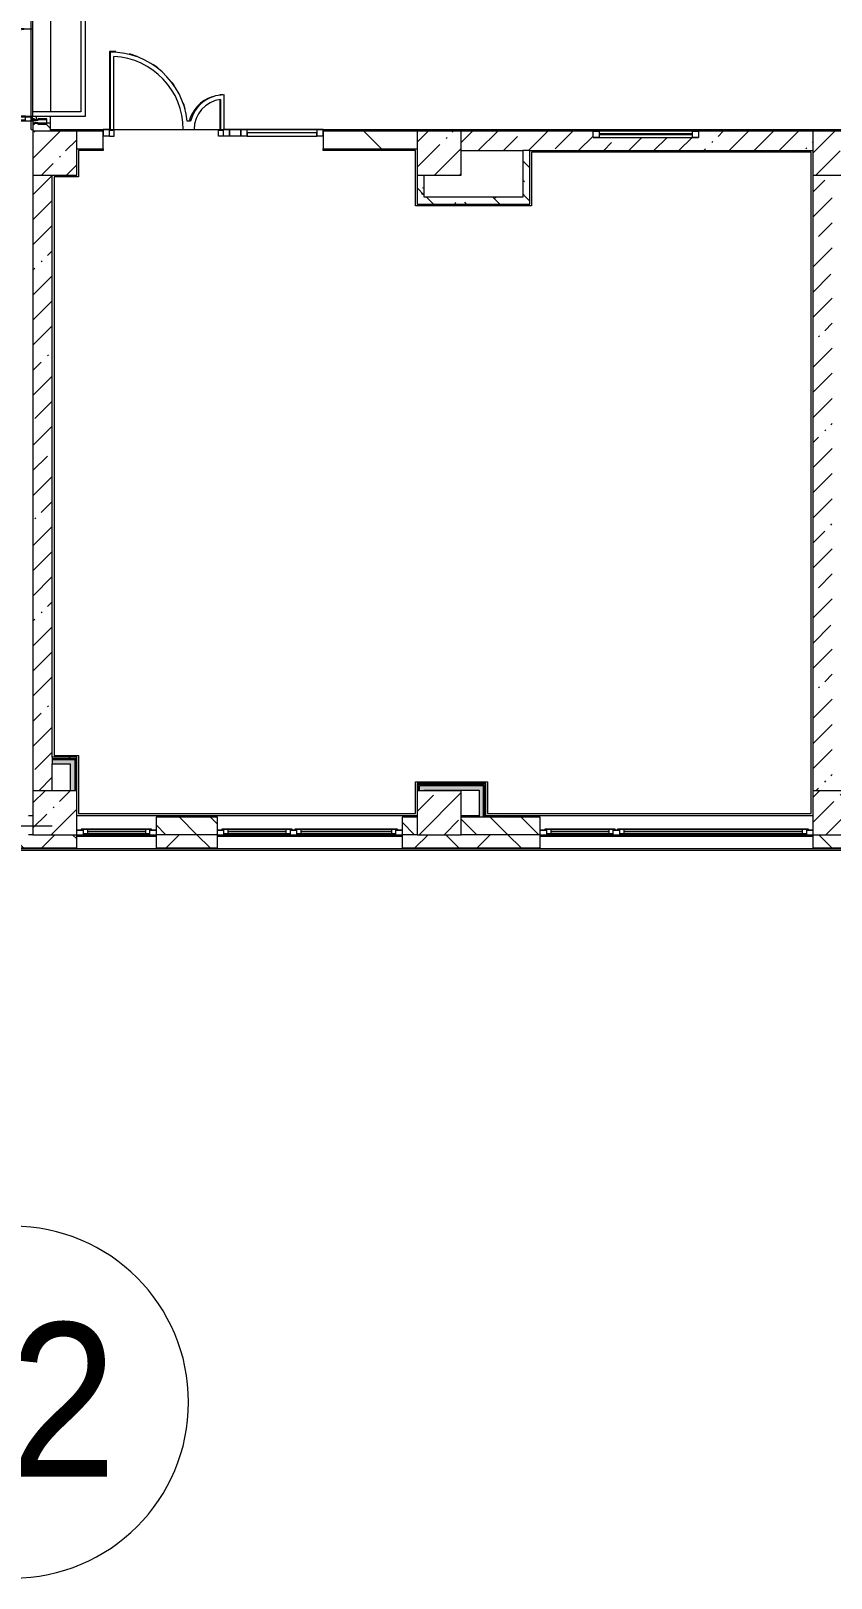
# Model space of a CAD drawing. Header units: millimetres. Extents: x 81671 to 282875, y -8553 to 29000.
# Drawn here: x 186277 to 195376, y -8553 to 9040 of the extents above; entities that cross this region are included whole.
import ezdxf

# ---------------------------------------------------------------- set-up
doc = ezdxf.new("R2010")
doc.units = ezdxf.units.MM
for name, color, linetype, lineweight, true_color in [('A-DETL-GENF-4', 7, 'Continuous', 5, 0xaaaaaa), ('A-DOOR-6', 7, 'Continuous', 5, 0xaaaaaa), ('A-FLOR-3', 7, 'Continuous', 5, 0xaaaaaa), ('I-WALL-3', 7, 'Continuous', 5, 0xe7e7e7), ('I-WALL-4', 7, 'Continuous', 9, 0xe7e7e7), ('I-WALL-7', 7, 'Continuous', 5, 0x787878)]:
    doc.layers.add(name, color=color, linetype=linetype, lineweight=lineweight, true_color=true_color)
for name, color, linetype, lineweight in [('A-GLAZ-3', 7, 'Continuous', 5), ('A-GLAZ-CURT-2', 7, 'Continuous', 5), ('A-GLAZ-CWMG-2', 7, 'Continuous', 5), ('A-WALL', 7, 'Continuous', 9), ('A-WALL-4', 7, 'Continuous', 5), ('I-WALL-5', 7, 'Continuous', 5), ('S-COLS-2', 7, 'Continuous', 5), ('Оси', 7, 'Continuous', 9), ('Оси-1', 7, 'Continuous', 20)]:
    doc.layers.add(name, color=color, linetype=linetype, lineweight=lineweight)
doc.styles.add('Arial_1', font='arial.ttf', dxfattribs={"width": 0.9, "height": 1750})
pattern_1 = [(45, (147759.1, 0), (-285.123, 285.123), []), (45, (148044.2, 0), (-285.123, 285.123), [504.031, -100.806, 16.764, -84.042])]
pattern_2 = [(135, (147759.1, 0), (-377.171, -377.171), [533.4, -88.9, 17.78, -88.9]), (135, (147759.1, 376.94), (-377.171, -377.171), []), (50, (147759.1, 0), (637.6445, -55.7866), [66.675, -733.425]), (355, (147759.1, 0), (-123.349, 668.699), [53.34, -586.74]), (100.451, (147812.23, -4.65), (514.299, 612.908), [56.665, -623.315]), (46.184, (147759.1, 177.8), (948.776, -147.15), [100.012, -1100.137]), (96.636, (147838.2, 165.5), (830.91, 865.997), [84.998, -934.973]), (351.184, (147759.1, 177.8), (830.918, 865.988), [80.01, -880.11]), (21, (147848, 133.35), (530.6506, -357.928), [66.675, -733.425]), (326, (147848, 133.35), (216.308, 644.6585), [53.34, -586.74]), (71.451, (147892.2, 103.5), (746.9596, 286.724), [56.665, -623.315]), (37.5, (147759.1, 0), (10.8105, 295.9426), [16.764, -562.864, 16.764, -578.866, -588.962]), (37.5, (147759.1, 0), (10.8105, 295.9426), [-1175.258, 16.764, -572.198]), (7.5, (147759.1, 0), (233.8692, 350.6318), [16.764, -322.834, 16.764, -549.529, -224.472]), (7.5, (147759.1, 0), (233.8692, 350.6318), [-905.891, 16.764, -207.708]), (327.5, (147560.85, 0), (474.5678, -20.0513), [16.764, -205.486, 16.764, -676.656, -920.115]), (327.5, (147560.85, 0), (474.5678, -20.0513), [-915.67, 16.764, -903.351]), (317.5, (147471.95, 0), (518.452, 88.9934), [16.764, -272.161, 16.764, -443.738, -653.415]), (317.5, (147471.95, 0), (518.452, 88.9934), [-749.427, 16.764, -636.651])]
pattern_3 = [(135, (147759.1, 0), (-353.5534, -353.5534), [])]
pattern_4 = [(45, (147759.1, 0), (-530.33, 530.33), []), (135, (147759.1, 0), (-530.33, -530.33), [])]

# ---------------------------------------------------------------- blocks, each defined once
blk = doc.blocks.new('BSC_Колонна _Прямоугольная - 500х500-23286270-1_4_3_птичка')
at = {"layer": 'S-COLS-2'}
h = blk.add_hatch(dxfattribs=at)
h.set_pattern_fill('FP_100', color=256, style=0, pattern_type=2)
h.set_pattern_definition([(45, (-38790, -7650), (-285.123, 285.123), []), (45, (-38504.88, -7650), (-285.123, 285.123), [504.031, -100.806, 16.764, -84.042])])
h.paths.add_polyline_path([(250, -250), (250, 250), (-250, 250), (-250, -250), (125, -250)])
for p, q in [((250, 250), (-250, 250)), ((-250, 250), (-250, -250)), ((250, -250), (250, 250)), ((-250, -250), (250, -250))]:
    blk.add_line(p, q, dxfattribs=at)
blk = doc.blocks.new('BSC_Колонна _Прямоугольная - 500х500-V47-1_4_3_птичка')
at = {"layer": 'S-COLS-2'}
h = blk.add_hatch(dxfattribs=at)
h.set_pattern_fill('FP_101', color=256, style=0, pattern_type=2)
h.set_pattern_definition([(45, (-43160, -7650), (-285.123, 285.123), []), (45, (-42874.88, -7650), (-285.123, 285.123), [504.031, -100.806, 16.764, -84.042])])
h.paths.add_polyline_path([(250, -250), (250, 250), (-250, 250), (-250, -250), (-50, -250)])
for p, q in [((250, 250), (-250, 250)), ((-250, 250), (-250, -250)), ((250, -250), (250, 250)), ((-250, -250), (250, -250))]:
    blk.add_line(p, q, dxfattribs=at)
blk = doc.blocks.new('BSC_Колонна _Прямоугольная - 500х500-V48-1_4_3_птичка')
at = {"layer": 'S-COLS-2'}
h = blk.add_hatch(dxfattribs=at)
h.set_pattern_fill('FP_102', color=256, style=0, pattern_type=2)
h.set_pattern_definition([(45, (-47660, -7650), (-285.123, 285.123), []), (45, (-47374.88, -7650), (-285.123, 285.123), [504.031, -100.806, 16.764, -84.042])])
h.paths.add_polyline_path([(250, -250), (250, 250), (-250, 250), (-250, -250), (-30, -250)])
for p, q in [((250, 250), (-250, 250)), ((-250, 250), (-250, -250)), ((250, -250), (250, 250)), ((-250, -250), (250, -250))]:
    blk.add_line(p, q, dxfattribs=at)
blk = doc.blocks.new('BSC_Колонна _Прямоугольная - 500х500-V53-1_4_3_птичка')
at = {"layer": 'S-COLS-2'}
h = blk.add_hatch(dxfattribs=at)
h.set_pattern_fill('FP_107', color=256, style=0, pattern_type=2)
h.set_pattern_definition([(45, (-38790, -150), (-285.123, 285.123), []), (45, (-38504.88, -150), (-285.123, 285.123), [504.031, -100.806, 16.764, -84.042])])
h.paths.add_polyline_path([(250, -250), (250, 250), (-250, 250), (-250, -250), (125, -250)])
for p, q in [((250, 250), (-250, 250)), ((-250, 250), (-250, -250)), ((250, -250), (250, 250)), ((-250, -250), (250, -250))]:
    blk.add_line(p, q, dxfattribs=at)
blk = doc.blocks.new('BSC_Колонна _Прямоугольная - 500х500-V54-1_4_3_птичка')
at = {"layer": 'S-COLS-2'}
h = blk.add_hatch(dxfattribs=at)
h.set_pattern_fill('FP_108', color=256, style=0, pattern_type=2)
h.set_pattern_definition([(45, (-43160, -150), (-285.123, 285.123), []), (45, (-42874.88, -150), (-285.123, 285.123), [504.031, -100.806, 16.764, -84.042])])
h.paths.add_polyline_path([(-50, -250), (250, -250), (250, 250), (-250, 250), (-250, -250)])
for p, q in [((250, 250), (-250, 250)), ((-250, 250), (-250, -250)), ((250, -250), (250, 250)), ((-250, -250), (250, -250))]:
    blk.add_line(p, q, dxfattribs=at)
blk = doc.blocks.new('BSC_Колонна _Прямоугольная - 500х500-V55-1_4_3_птичка')
at = {"layer": 'S-COLS-2'}
h = blk.add_hatch(dxfattribs=at)
h.set_pattern_fill('FP_109', color=256, style=0, pattern_type=2)
h.set_pattern_definition([(45, (-47660, -150), (-285.123, 285.123), []), (45, (-47374.88, -150), (-285.123, 285.123), [504.031, -100.806, 16.764, -84.042])])
h.paths.add_polyline_path([(250, -250), (250, 250), (-250, 250), (-250, -250)])
for p, q in [((250, 250), (-250, 250)), ((-250, 250), (-250, -250)), ((250, -250), (250, 250)), ((-250, -250), (250, -250))]:
    blk.add_line(p, q, dxfattribs=at)
blk = doc.blocks.new('120_Окно_СКБ_1Ст - 120_Окно_СКБ_1Ст 900х2500_h_-20664874-1_4_3_птичка')
at = {"layer": 'A-GLAZ-3'}
for p, q in [((-450, -127), (-450, -57)), ((-450, -57), (-380, -57)), ((450, -57), (-450, -57)), ((-380, -127), (-450, -127)), ((-450, -127), (-400, -127)), ((-380, -127), (-400, -127)), ((-400, -127), (-400, -137)), ((-400, -137), (400, -137)), ((400, -137), (-400, -137)), ((-380, -57), (-380, -127)), ((380, -87), (-380, -87)), ((-380, -87), (-380, -127)), ((-330, -137), (-330, -87)), ((-330, -107), (330, -107)), ((330, -117), (-330, -117)), ((330, -137), (330, -87)), ((380, -127), (380, -57)), ((380, -57), (450, -57)), ((380, -127), (380, -87)), ((450, -127), (380, -127)), ((400, -127), (380, -127)), ((400, -127), (450, -127)), ((400, -137), (400, -127)), ((450, -57), (450, -127))]:
    blk.add_line(p, q, dxfattribs=at)
blk = doc.blocks.new('120_Окно_СКБ_2Ст - 120_Окно_СКБ_2Ст 3100х2500 _мал_створка слева_-V87-1_4_3_птичка')
at = {"layer": 'A-GLAZ-3'}
for p, q in [((-1550, -127), (-1550, -57)), ((-1550, -57), (-1480, -57)), ((1550, -57), (-1550, -57)), ((-1480, -127), (-1550, -127)), ((-1550, -127), (-1500, -127)), ((-1480, -127), (-1500, -127)), ((-1500, -127), (-1500, -137)), ((-1500, -137), (670, -137)), ((670, -137), (-1500, -137)), ((-1480, -57), (-1480, -127)), ((650, -87), (-1480, -87)), ((-1480, -87), (-1480, -127)), ((-1430, -137), (-1430, -87)), ((-1430, -107), (600, -107)), ((600, -117), (-1430, -117)), ((600, -137), (600, -87)), ((650, -127), (650, -57)), ((650, -57), (720, -57)), ((650, -127), (650, -87)), ((720, -127), (650, -127)), ((670, -127), (650, -127)), ((670, -127), (700, -127)), ((670, -137), (670, -127)), ((720, -127), (700, -127)), ((700, -127), (700, -137)), ((700, -137), (1500, -137)), ((1500, -137), (700, -137)), ((720, -57), (720, -127)), ((1480, -87), (720, -87)), ((720, -87), (720, -127)), ((770, -137), (770, -87)), ((770, -107), (1430, -107)), ((1430, -117), (770, -117)), ((1430, -137), (1430, -87)), ((1480, -127), (1480, -57)), ((1480, -57), (1550, -57)), ((1480, -127), (1480, -87)), ((1550, -127), (1480, -127)), ((1500, -127), (1480, -127)), ((1500, -127), (1550, -127)), ((1500, -137), (1500, -127)), ((1550, -57), (1550, -127))]:
    blk.add_line(p, q, dxfattribs=at)
blk = doc.blocks.new('120_Окно_СКБ_2Ст - 120_Окно_СКБ_2Ст 2100х2500 _мал створка справа_-V69-1_4_3_птичка')
at = {"layer": 'A-GLAZ-3'}
for p, q in [((-1050, -127), (-1050, -57)), ((-1050, -57), (-980, -57)), ((1050, -57), (-1050, -57)), ((-980, -127), (-1050, -127)), ((-1050, -127), (-1000, -127)), ((-980, -127), (-1000, -127)), ((-1000, -127), (-1000, -137)), ((-1000, -137), (170, -137)), ((170, -137), (-1000, -137)), ((-980, -57), (-980, -127)), ((150, -87), (-980, -87)), ((-980, -87), (-980, -127)), ((-930, -137), (-930, -87)), ((-930, -107), (100, -107)), ((100, -117), (-930, -117)), ((100, -137), (100, -87)), ((150, -127), (150, -57)), ((150, -57), (220, -57)), ((150, -127), (150, -87)), ((220, -127), (150, -127)), ((170, -127), (150, -127)), ((170, -127), (200, -127)), ((170, -137), (170, -127)), ((220, -127), (200, -127)), ((200, -127), (200, -137)), ((200, -137), (1000, -137)), ((1000, -137), (200, -137)), ((220, -57), (220, -127)), ((980, -87), (220, -87)), ((220, -87), (220, -127)), ((270, -137), (270, -87)), ((270, -107), (930, -107)), ((930, -117), (270, -117)), ((930, -137), (930, -87)), ((980, -127), (980, -57)), ((980, -57), (1050, -57)), ((980, -127), (980, -87)), ((1050, -127), (980, -127)), ((1000, -127), (980, -127)), ((1000, -127), (1050, -127)), ((1000, -137), (1000, -127)), ((1050, -57), (1050, -127))]:
    blk.add_line(p, q, dxfattribs=at)
blk = doc.blocks.new('Прямоугольный импост - Импост структурный с накладкой - 160мм Темный-31239214-1_4_3_птичка')
at = {"layer": 'A-GLAZ-CWMG-2'}
for p, q in [((-50, 0), (-50, 17)), ((-50, 17), (0, 17)), ((-40, 0), (-50, 0)), ((-40, -40), (-40, 0)), ((0, 0), (-10, 0)), ((-10, 0), (-10, -40)), ((0, 17), (0, 0)), ((-50, -140), (-50, -40)), ((-50, -40), (-40, -40)), ((0, -140), (-50, -140)), ((-10, -40), (0, -40)), ((0, -40), (0, -140))]:
    blk.add_line(p, q, dxfattribs=at)
blk = doc.blocks.new('Дверь_Витражная_остекление_ - ДВН_ДАО_Главный вход_1800 в свету 5-32258809-1_4_3_птичка')
at = {"layer": 'A-DETL-GENF-4'}
for p, q in [((-993, -1013), (-993, -21)), ((-993, -21), (-993, -1013)), ((-993, -100), (-948, -100)), ((-983, -933), (-983, -100)), ((-948, -1013), (-948, -21)), ((-948, -1013), (-948, -21)), ((-939, -933), (-939, -100)), ((989, -933), (989, -100)), ((998, -1013), (998, -20)), ((998, -20), (998, -1013)), ((1043, -100), (998, -100)), ((1033, -933), (1033, -100)), ((1043, -1013), (1043, -20)), ((1043, -1013), (1043, -20)), ((-993, -933), (-948, -933)), ((-993, -1013), (-948, -1013)), ((-993, -1013), (-948, -1013)), ((1043, -933), (998, -933)), ((1043, -1013), (998, -1013)), ((998, -1013), (1043, -1013))]:
    blk.add_line(p, q, dxfattribs=at)
at = {"layer": 'A-DOOR-6'}
for p, q in [((-1043, 20), (-993, 20)), ((-1043, -20), (-1043, 20)), ((-993, 20), (-993, -20)), ((993, 20), (1043, 20)), ((993, -20), (993, 20)), ((1043, 20), (1043, -20)), ((-993, -20), (-1043, -20)), ((-993, -1013), (-993, -21)), ((1043, -20), (993, -20)), ((993, -1013), (993, -21))]:
    blk.add_line(p, q, dxfattribs=at)
for centre, start, end in [((-993, -20), 270, 0), ((993, -20), 180, 270)]:
    blk.add_arc(centre, 993, start, end, dxfattribs=at)
blk = doc.blocks.new('Прямоугольный импост - Импост структурный с накладкой - 160мм Темный-V125-1_4_3_птичка')
at = {"layer": 'A-GLAZ-CWMG-2'}
for p, q in [((-25, 0), (-25, 17)), ((-25, 17), (25, 17)), ((-15, 0), (-25, 0)), ((-15, -40), (-15, 0)), ((25, 0), (15, 0)), ((15, 0), (15, -40)), ((25, 17), (25, 0)), ((-25, -140), (-25, -40)), ((-25, -40), (-15, -40)), ((25, -140), (-25, -140)), ((15, -40), (25, -40)), ((25, -40), (25, -140))]:
    blk.add_line(p, q, dxfattribs=at)
blk = doc.blocks.new('Прямоугольный импост - 50 x 70 мм-31700031-1_4_3_птичка')
at = {"layer": 'A-GLAZ-CWMG-2'}
for p, q in [((-70, 35), (0, 35)), ((-70, -35), (-70, 35)), ((0, 35), (0, -35)), ((0, -35), (-70, -35))]:
    blk.add_line(p, q, dxfattribs=at)
blk = doc.blocks.new('Дверь_Витражная_остекление_ - ДВН_ДАО_Главный вход_1200 в свету-V196-1_4_3_птичка')
at = {"layer": 'A-DETL-GENF-4'}
for p, q in [((-607, 925), (-647, 925)), ((-647, 925), (-647, 35)), ((-607, 915), (-607, 925)), ((647, 430), (607, 430)), ((607, 376), (607, 30)), ((-647, 30), (-607, 30)), ((-592, 30), (-647, 30)), ((-607, 30), (-607, 37)), ((-592, -40), (-592, 30)), ((592, -40), (592, 30)), ((592, 30), (647, 30)), ((607, 30), (647, 30)), ((-647, -40), (-592, -40)), ((647, -40), (592, -40))]:
    blk.add_line(p, q, dxfattribs=at)
at = {"layer": 'A-DOOR-6'}
blk.add_line((-647, 925), (-647, 35), dxfattribs=at)
for centre, radius, start, end in [((-647, 30), 895, 85.2542, 90), ((-647, 30), 895, 69.312, 75.32), ((-647, 30), 895, 52.105, 56.1089), ((-647, 30), 895, 34.1403, 37.5286), ((647, 30), 400, 108.6077, 165.3261), ((647, 30), 400, 90, 91.0627), ((-647, 30), 895, 15.7125, 19.6061), ((-647, 30), 895, 360, 0.4556), ((647, 30), 400, 178.9711, 180)]:
    blk.add_arc(centre, radius, start, end, dxfattribs=at)
blk = doc.blocks.new('Системная панель - Стемалит - 40мм-31720939-1_4_3_птичка')
at = {"layer": 'A-GLAZ-CURT-2'}
for p, q in [((65, 35), (-65, 35)), ((-65, 35), (-65, -35)), ((65, -35), (65, 35)), ((-65, -35), (65, -35))]:
    blk.add_line(p, q, dxfattribs=at)
blk = doc.blocks.new('Прямоугольный импост - 50 x 70 мм-31687886-1_4_3_птичка')
at = {"layer": 'A-GLAZ-CWMG-2'}
for p, q in [((-35, 35), (35, 35)), ((-35, -35), (-35, 35)), ((35, 35), (35, -35)), ((35, -35), (-35, -35))]:
    blk.add_line(p, q, dxfattribs=at)
blk = doc.blocks.new('Прямоугольный импост - 50 x 70 мм-V194-1_4_3_птичка')
at = {"layer": 'A-GLAZ-CWMG-2'}
for p, q in [((0, 35), (-70, 35)), ((-70, 35), (-70, -35)), ((0, -35), (0, 35)), ((-70, -35), (0, -35))]:
    blk.add_line(p, q, dxfattribs=at)
blk = doc.blocks.new('Системная панель - Стекло - 40мм-V197-1_4_3_птичка')
at = {"layer": 'A-GLAZ-CURT-2'}
for p, q in [((397.5, 0), (-397.5, 0)), ((-397.5, 0), (-397.5, -40)), ((397.5, -40), (397.5, 0)), ((-397.5, -40), (397.5, -40))]:
    blk.add_line(p, q, dxfattribs=at)
blk = doc.blocks.new('Прямоугольный импост - 50 x 70 мм-31702100-1_4_3_птичка')
at = {"layer": 'A-GLAZ-CWMG-2'}
for p, q in [((-35, 35), (35, 35)), ((-35, -35), (-35, 35)), ((35, 35), (35, -35)), ((35, -35), (-35, -35))]:
    blk.add_line(p, q, dxfattribs=at)
blk = doc.blocks.new('Прямоугольный импост - 50 x 70 мм-31720914-1_4_3_птичка')
at = {"layer": 'A-GLAZ-CWMG-2'}
blk.add_line((24940, 7918), (24145, 7918), dxfattribs=at)
blk = doc.blocks.new('120_Окно_СКБ_1Ст - 120_Окно_СКБ_1Ст 400х1200 EI30-24228621-1_4_3_птичка')
at = {"layer": 'A-GLAZ-3'}
for p, q in [((-600, 40), (-600, 110)), ((-600, 110), (-530, 110)), ((600, 110), (-600, 110)), ((-530, 40), (-600, 40)), ((-600, 40), (600, 40)), ((-530, 110), (-530, 40)), ((530, 80), (-530, 80)), ((530, 70), (-530, 70)), ((530, 40), (530, 110)), ((530, 110), (600, 110)), ((600, 40), (530, 40)), ((600, 110), (600, 40))]:
    blk.add_line(p, q, dxfattribs=at)
blk = doc.blocks.new('Ось сетки - D8-29747960-1_4_3_птичка')
at = {"layer": 'Оси-1'}
for start, end in [(360, 180), (180, 360)]:
    blk.add_arc((0, 0), 4, start, end, dxfattribs=at)

msp = doc.modelspace()

# ---------------------------------------------------------------- hatches: boundary and pattern name
at = {"layer": 'A-WALL-4'}
h = msp.add_hatch(dxfattribs=at)
h.set_pattern_fill('FP_129', color=256, style=0, pattern_type=2)
h.set_pattern_definition([(135, (147759.1, 0), (-176.7767, -176.7767), [])])
h.paths.add_polyline_path([(188396.6, -100), (188396.6, 100), (187699.1, 100), (187699.1, -100), (187722.6, -100)])
h.paths.add_polyline_path([(191917.9, -100), (192069.1, -100), (192069.1, 100), (191169.1, 100), (191169.1, -100)])
h.paths.add_polyline_path([(190669.1, -100), (190669.1, 100), (190496.6, 100), (190496.6, -100)])
h = msp.add_hatch(dxfattribs=at)
h.set_pattern_fill('FP_118', color=256, style=0, pattern_type=2)
h.set_pattern_definition([(45, (147759.1, 0), (-353.5534, 353.5534), []), (135, (147759.1, 0), (-353.5534, -353.5534), [])])
h.paths.add_polyline_path([(223452.9, -250), (223459.1, -250), (223459.1, -100), (221739.1, -100), (221739.1, -250), (223451.2, -250)])
h.paths.add_polyline_path([(214819.1, -250), (218419.1, -250), (218419.1, -100), (214819.1, -100), (214819.1, -113)])
h.paths.add_polyline_path([(219319.1, -250), (220039.1, -250), (220039.1, -100), (219319.1, -101.8), (219319.1, -118)])
h.paths.add_polyline_path([(213919.1, -250), (213919.1, -100), (212919.1, -100), (212919.1, -250)])
h.paths.add_polyline_path([(204169.1, -250), (204919.1, -250), (204919.1, -100), (204169.1, -100), (204169.1, -139.5)])
h.paths.add_polyline_path([(212019.1, -250), (212019.1, -100), (211469.1, -100), (211469.1, -250), (211845.1, -250)])
h.paths.add_polyline_path([(209369.1, -250), (209369.1, -100), (208669.1, -100), (208669.1, -250), (208698.7, -250)])
h.paths.add_polyline_path([(207019.1, -250), (207769.1, -250), (207769.1, -100), (207019.1, -100), (207019.1, -132.4)])
h.paths.add_polyline_path([(200308.3, -250), (201069.1, -250), (201069.1, -100), (199630.6, -100), (199630.6, -250)])
h.paths.add_polyline_path([(196819.1, -250), (197530.6, -250), (197530.6, -100), (196819.1, -100), (196819.1, -157.7)])
h.paths.add_polyline_path([(190496.6, -250), (192069.1, -250), (192069.1, -100), (190496.6, -100), (190496.6, -173.5)])
h.paths.add_polyline_path([(195919.1, -250), (195919.1, -100), (195169.1, -100), (195169.1, -250)])
h.paths.add_polyline_path([(184576.2, -250), (184849.1, -250), (184849.1, -100), (183729.1, -100), (183729.1, -250)])
h.paths.add_polyline_path([(186673.8, -250), (186799.1, -250), (186799.1, -100), (185749.1, -100), (185749.1, -250)])
h.paths.add_polyline_path([(187722.6, -250), (188396.6, -250), (188396.6, -100), (187699.1, -100), (187699.1, -250)])
h.paths.add_polyline_path([(181629.1, -250), (181629.1, -100), (180769.1, -100), (180769.1, -250)])
h.paths.add_polyline_path([(177969.1, -250), (177969.1, -100), (176968.8, -100), (176968.8, -250), (177234.6, -250)])
h.paths.add_polyline_path([(175069.1, -250), (176068.8, -250), (176068.8, -100), (175069.1, -100), (175069.1, -211.8)])
h.paths.add_polyline_path([(163369.1, -250), (163369.1, -100), (162619.1, -100), (162619.1, -250)])
h.paths.add_polyline_path([(174169.1, -250), (174169.1, -100), (173194.1, -100), (173194.1, -250), (174088.2, -250)])
h.paths.add_polyline_path([(164269.1, -250), (165019.1, -250), (165019.1, -100), (164269.1, -100), (164269.1, -238.7)])
h.paths.add_polyline_path([(170394.1, -250), (170394.1, -100), (169369.1, -100), (169369.1, -250), (169893, -250)])
h.paths.add_polyline_path([(168469.1, -250), (168469.1, -100), (167119.1, -100), (167119.1, -250), (167795.4, -250)])
h.paths.add_polyline_path([(157669.1, -250), (157669.1, -100), (156918.8, -100), (156918.8, -250), (157307.3, -250)])
h.paths.add_polyline_path([(159769.1, -250), (160519.1, -248), (160519.1, -100), (159769.1, -100), (159769.1, -249.9)])
h.paths.add_polyline_path([(155419.1, -250), (156018.8, -250), (156018.8, -100), (154589.1, -100), (154589.1, -250), (155209.7, -250)])
h.paths.add_polyline_path([(151489.1, -250), (151489.1, -100), (147499.1, -100), (147499.1, -250), (151269.1, -250)])
at = {"layer": 'I-WALL-3'}
for points in [[(191374.1, 406), (191424.1, 406), (191424.1, 456), (190694.1, 456), (190694.1, 406), (191169.1, 406)], [(190744.1, 400), (190744.1, 406), (190694.1, 406), (190694.1, 400)], [(191424.1, 100), (191424.1, 406), (191374.1, 406), (191374.1, 100)]]:
    msp.add_hatch(color=256, dxfattribs=at).paths.add_polyline_path(points)
at = {"layer": 'I-WALL-4'}
for points in [[(186673.8, 705), (186774.1, 705), (186774.1, 755), (186519.1, 755), (186519.1, 705), (186570.8, 705)], [(186724.1, 400), (186774.1, 400), (186774.1, 705), (186724.1, 705), (186724.1, 501)]]:
    msp.add_hatch(color=256, dxfattribs=at).paths.add_polyline_path(points)
at = {"layer": 'I-WALL-5'}
h = msp.add_hatch(dxfattribs=at)
h.set_pattern_fill('FP_128', color=256, style=0, pattern_type=2)
h.set_pattern_definition(pattern_3)
h.paths.add_polyline_path([(186299.1, 7900), (186499.1, 7900), (186499.1, 7990), (186299.1, 7990), (186299.1, 7920)])
h.paths.add_polyline_path([(186499.1, 10120), (186499.1, 10230), (186299.1, 10230), (186299.1, 10120)])
h = msp.add_hatch(dxfattribs=at)
h.set_pattern_fill('FP_128', color=256, style=0, pattern_type=2)
h.set_pattern_definition(pattern_3)
h.paths.add_polyline_path([(186799.1, 7700), (187099.1, 7700), (187099.1, 7900), (186799.1, 7900), (186799.1, 7874.5)])
h.paths.add_polyline_path([(189599.1, 7700), (190669.1, 7700), (190669.1, 7900), (189599.1, 7900), (189599.1, 7874.5)])
h = msp.add_hatch(dxfattribs=at)
h.set_pattern_fill('FP_98', color=256, style=0, pattern_type=2)
h.set_pattern_definition(pattern_1)
h.paths.add_polyline_path([(195169.1, 7680), (195169.1, 7900), (193869.1, 7900), (193869.1, 7830), (192669.1, 7830), (192669.1, 7900), (191169.1, 7900), (191169.1, 7680), (195149.1, 7680)])
h = msp.add_hatch(dxfattribs=at)
h.set_pattern_fill('FP_98', color=256, style=0, pattern_type=2)
h.set_pattern_definition(pattern_1)
h.paths.add_polyline_path([(186422.5, 400), (186519.1, 400), (186519.1, 7400), (186299.1, 7400), (186299.1, 400), (186414.3, 400)])
h = msp.add_hatch(dxfattribs=at)
h.set_pattern_fill('FP_98', color=256, style=0, pattern_type=2)
h.set_pattern_definition(pattern_1)
h.paths.add_polyline_path([(195169.1, 400), (195389.1, 400), (195389.1, 7400), (195169.1, 7400), (195169.1, 500)])
h = msp.add_hatch(dxfattribs=at)
h.set_pattern_fill('FP_216', color=256, style=0, pattern_type=2)
h.set_pattern_definition(pattern_4)
h.paths.add_polyline_path([(186519.1, 767.5), (186799.1, 767.5), (186799.1, 780), (186519.1, 780)])
h = msp.add_hatch(dxfattribs=at)
h.set_pattern_fill('FP_216', color=256, style=0, pattern_type=2)
h.set_pattern_definition(pattern_4)
h.paths.add_polyline_path([(186519.1, 755), (186786.6, 755), (186786.6, 767.5), (186519.1, 767.5)])
h = msp.add_hatch(dxfattribs=at)
h.set_pattern_fill('FP_216', color=256, style=0, pattern_type=2)
h.set_pattern_definition(pattern_4)
h.paths.add_polyline_path([(190669.1, 468.5), (191449.1, 468.7), (191449.1, 481), (190669.1, 481)])
h = msp.add_hatch(dxfattribs=at)
h.set_pattern_fill('FP_216', color=256, style=0, pattern_type=2)
h.set_pattern_definition(pattern_4)
h.paths.add_polyline_path([(191436.6, 456), (191436.6, 468.5), (190681.6, 468.5), (190681.6, 456), (191424.1, 456)])
h = msp.add_hatch(dxfattribs=at)
h.set_pattern_fill('FP_216', color=256, style=0, pattern_type=2)
h.set_pattern_definition(pattern_4)
h.paths.add_polyline_path([(191436.6, 100), (191434.6, 456), (191424.1, 456), (191424.1, 100)])
h = msp.add_hatch(dxfattribs=at)
h.set_pattern_fill('FP_216', color=256, style=0, pattern_type=2)
h.set_pattern_definition(pattern_4)
h.paths.add_polyline_path([(191449.1, 100), (191449.1, 468.5), (191436.6, 468.5), (191436.6, 100)])
at = {"layer": 'I-WALL-7'}
h = msp.add_hatch(dxfattribs=at)
h.set_pattern_fill('FP_127', color=256, style=0, pattern_type=2)
h.set_pattern_definition(pattern_2)
h.paths.add_polyline_path([(191949.1, 7150), (191949.1, 7680), (191869.1, 7680), (191869.1, 7150)])
h = msp.add_hatch(dxfattribs=at)
h.set_pattern_fill('FP_127', color=256, style=0, pattern_type=2)
h.set_pattern_definition(pattern_2)
h.paths.add_polyline_path([(190669.1, 7070), (190749.1, 7070), (190749.1, 7400), (190669.1, 7400), (190669.1, 7150)])
h = msp.add_hatch(dxfattribs=at)
h.set_pattern_fill('FP_127', color=256, style=0, pattern_type=2)
h.set_pattern_definition(pattern_2)
h.paths.add_polyline_path([(191169.1, 7070), (191949.1, 7070), (191949.1, 7150), (190749.1, 7150), (190749.1, 7070), (190869.1, 7070)])

# ---------------------------------------------------------------- linework, layer by layer
at = {"layer": 'A-FLOR-3'}
for p, q in [((186279.1, 7920), (186279.1, 10680)), ((186895.3, 8070), (186895.3, 10057.4)), ((186845.3, 10007.4), (186845.3, 8120)), ((187179.1, 8800), (187179.1, 7920)), ((187219.1, 7920), (187219.1, 8749)), ((188474.1, 7920), (188474.1, 8313)), ((186845.3, 8120), (186295.3, 8120)), ((186295.3, 8120), (186295.3, 8070)), ((188434.1, 8260.7), (188434.1, 7920)), ((186279.1, 7920), (186299.1, 7920)), ((186336.1, 8070), (186895.3, 8070)), ((186499.1, 7920), (213675.4, 7920)), ((188092.2, 8012.8), (188054.2, 8012.8)), ((187099.1, 7680), (186819.1, 7680)), ((186819.1, 7680), (186819.1, 7380)), ((187099.1, 7700), (187099.1, 7680)), ((189599.1, 7680), (189599.1, 7700)), ((190649.1, 7680), (189599.1, 7680)), ((190649.1, 7050), (190649.1, 7680)), ((195149.1, 7660), (191969.1, 7660)), ((191969.1, 7660), (191969.1, 7050)), ((195149.1, 140), (195149.1, 7660)), ((186819.1, 7380), (186539.1, 7380)), ((186539.1, 7380), (186539.1, 800)), ((191969.1, 7050), (190649.1, 7050)), ((186539.1, 800), (186819.1, 800)), ((186819.1, 800), (186819.1, 140)), ((190649.1, 140), (190649.1, 501)), ((190649.1, 501), (191469.1, 501)), ((191469.1, 501), (191469.1, 140)), ((186249.1, 120), (186299.1, 120)), ((186819.1, 140), (190649.1, 140)), ((191469.1, 140), (195149.1, 140))]:
    msp.add_line(p, q, dxfattribs=at)
for centre, radius, start, end in [((187179.1, 7920), 880, 6.05535, 90), ((187179.1, 7920), 830, 360, 87.23769), ((188474.1, 7920), 393, 90, 166.33705), ((188474.1, 7920), 343, 96.69696, 180)]:
    msp.add_arc(centre, radius, start, end, dxfattribs=at)
at = {"layer": 'A-WALL'}
for p, q in [((191949.1, 7680), (191869.1, 7680)), ((186519.1, 780), (186519.1, 705)), ((186519.1, 767.5), (186786.6, 767.5)), ((186519.1, 755), (186774.1, 755)), ((186774.1, 755), (186774.1, 400)), ((186786.6, 767.5), (186786.6, 400)), ((190669.1, 468.5), (190669.1, 406)), ((191436.6, 468.5), (190681.6, 468.5)), ((190681.6, 400), (190681.6, 468.5)), ((191424.1, 456), (190694.1, 456)), ((190694.1, 400), (190694.1, 456)), ((191424.1, 100), (191424.1, 456)), ((191436.6, 100), (191436.6, 468.5)), ((188396.6, -100), (187699.1, -100)), ((190669.1, -100), (190496.6, -100)), ((192069.1, -100), (191169.1, -100)), ((185749.1, -250), (186799.1, -250)), ((185749.1, -253), (186799.1, -253)), ((187699.1, -250), (188396.6, -250)), ((187699.1, -253), (188396.6, -253)), ((190496.6, -250), (192069.1, -250)), ((190496.6, -253), (192069.1, -253)), ((195169.1, -250), (195919.1, -250)), ((195169.1, -253), (195919.1, -253))]:
    msp.add_line(p, q, dxfattribs=at)
at = {"layer": 'A-WALL-4'}
for p, q in [((188396.6, 100), (187699.1, 100)), ((187699.1, 100), (187699.1, -258)), ((188396.6, -258), (188396.6, 100)), ((190669.1, 100), (190496.6, 100)), ((190496.6, 100), (190496.6, -258)), ((192069.1, 100), (191169.1, 100)), ((192069.1, -258), (192069.1, 100)), ((186299.1, -100), (186249.1, -100)), ((186799.1, -258), (186799.1, -100)), ((186799.1, -100), (187699.1, -100)), ((188396.6, -100), (190496.6, -100)), ((192069.1, -100), (195169.1, -100)), ((195169.1, -100), (195169.1, -258)), ((220039.1, -280), (147469.1, -280)), ((174169.1, -258), (197530.6, -258))]:
    msp.add_line(p, q, dxfattribs=at)
at = {"layer": 'I-WALL-5'}
for p, q in [((186299.1, 8120), (186299.1, 10007.4)), ((186499.1, 10007.4), (186499.1, 8120)), ((186499.1, 7990), (186299.1, 7990)), ((186299.1, 7990), (186299.1, 7900)), ((186499.1, 7900), (186499.1, 8070)), ((187099.1, 7900), (186799.1, 7900)), ((187099.1, 7700), (187099.1, 7900)), ((190669.1, 7900), (189599.1, 7900)), ((189599.1, 7900), (189599.1, 7700)), ((192669.1, 7900), (191169.1, 7900)), ((195169.1, 7900), (193869.1, 7900)), ((186799.1, 7700), (187099.1, 7700)), ((189599.1, 7700), (190669.1, 7700)), ((191169.1, 7680), (191869.1, 7680)), ((191869.1, 7680), (191869.1, 7150)), ((191949.1, 7070), (191949.1, 7680)), ((191949.1, 7680), (195169.1, 7680)), ((186299.1, 7400), (186299.1, 400)), ((186519.1, 780), (186519.1, 7400)), ((190669.1, 7400), (190669.1, 7070)), ((190749.1, 7150), (190749.1, 7400)), ((195169.1, 7400), (195169.1, 400)), ((190669.1, 7070), (191949.1, 7070)), ((191869.1, 7150), (190749.1, 7150)), ((186799.1, 780), (186519.1, 780)), ((186519.1, 400), (186519.1, 705)), ((186519.1, 705), (186724.1, 705)), ((186724.1, 705), (186724.1, 400)), ((186799.1, 400), (186799.1, 780)), ((191449.1, 481), (190669.1, 481)), ((190669.1, 481), (190669.1, 400)), ((190744.1, 406), (191374.1, 406)), ((190744.1, 400), (190744.1, 406)), ((191374.1, 406), (191374.1, 100)), ((191449.1, 100), (191449.1, 481)), ((186799.1, 120), (190669.1, 120)), ((191169.1, 120), (191374.1, 120)), ((191448.3, 120), (195169.1, 120))]:
    msp.add_line(p, q, dxfattribs=at)
at = {"layer": 'Оси'}
msp.add_line((174019.1, 0), (186519.1, 0), dxfattribs=at)

# ---------------------------------------------------------------- block references
at = {"layer": 'A-DOOR-6', "rotation": 269.9999999999999}
msp.add_blockref('Дверь_Витражная_остекление_ - ДВН_ДАО_Главный вход_1800 в свету 5-32258809-1_4_3_птичка', (186316.1, 9062.5), dxfattribs=at)
at = {"layer": 'A-DOOR-6'}
msp.add_blockref('Дверь_Витражная_остекление_ - ДВН_ДАО_Главный вход_1200 в свету-V196-1_4_3_птичка', (187816.6, 7883), dxfattribs=at)
at = {"layer": 'A-GLAZ-3'}
msp.add_blockref('120_Окно_СКБ_1Ст - 120_Окно_СКБ_1Ст 400х1200 EI30-24228621-1_4_3_птичка', (193269.1, 7790), dxfattribs=at)
at = {"layer": 'A-GLAZ-3', "rotation": 180}
for name, p in [('120_Окно_СКБ_1Ст - 120_Окно_СКБ_1Ст 900х2500_h_-20664874-1_4_3_птичка', (187249.1, -175)), ('120_Окно_СКБ_2Ст - 120_Окно_СКБ_2Ст 2100х2500 _мал створка справа_-V69-1_4_3_птичка', (189446.6, -175)), ('120_Окно_СКБ_2Ст - 120_Окно_СКБ_2Ст 3100х2500 _мал_створка слева_-V87-1_4_3_птичка', (193619.1, -175))]:
    msp.add_blockref(name, p, dxfattribs=at)
at = {"layer": 'A-GLAZ-CURT-2'}
for name, p in [('Системная панель - Стемалит - 40мм-31720939-1_4_3_птичка', (188599.1, 7883)), ('Системная панель - Стекло - 40мм-V197-1_4_3_птичка', (189131.6, 7883))]:
    msp.add_blockref(name, p, dxfattribs=at)
at = {"layer": 'A-GLAZ-CWMG-2', "extrusion": (0, 0, -1)}
for name, p, rotation in [('Прямоугольный импост - Импост структурный с накладкой - 160мм Темный-31239214-1_4_3_птичка', (-186316.1, 7990), 270.0000000000001), ('Прямоугольный импост - Импост структурный с накладкой - 160мм Темный-V125-1_4_3_птичка', (-186316.1, 8005), 270.0000000000001), ('Прямоугольный импост - 50 x 70 мм-31687886-1_4_3_птичка', (-188499.1, 7883), 180), ('Прямоугольный импост - 50 x 70 мм-31702100-1_4_3_птичка', (-188699.1, 7883), 180), ('Прямоугольный импост - 50 x 70 мм-31700031-1_4_3_птичка', (-189599.1, 7883), 180)]:
    msp.add_blockref(name, p, dxfattribs=dict(at, rotation=rotation))
at = {"layer": 'A-GLAZ-CWMG-2', "rotation": 180}
msp.add_blockref('Прямоугольный импост - 50 x 70 мм-V194-1_4_3_птичка', (187099.1, 7883), dxfattribs=at)
at = {"layer": 'A-GLAZ-CWMG-2'}
msp.add_blockref('Прямоугольный импост - 50 x 70 мм-31720914-1_4_3_птичка', (164589.1, 0), dxfattribs=at)
at = {"layer": 'S-COLS-2'}
for name, p in [('BSC_Колонна _Прямоугольная - 500х500-23286270-1_4_3_птичка', (186549.1, 7650)), ('BSC_Колонна _Прямоугольная - 500х500-V47-1_4_3_птичка', (190919.1, 7650)), ('BSC_Колонна _Прямоугольная - 500х500-V48-1_4_3_птичка', (195419.1, 7650)), ('BSC_Колонна _Прямоугольная - 500х500-V53-1_4_3_птичка', (186549.1, 150)), ('BSC_Колонна _Прямоугольная - 500х500-V54-1_4_3_птичка', (190919.1, 150)), ('BSC_Колонна _Прямоугольная - 500х500-V55-1_4_3_птичка', (195419.1, 150))]:
    msp.add_blockref(name, p, dxfattribs=at)
at = {"layer": 'Оси-1', "xscale": 499.9999999999995, "yscale": 499.9999999999995, "zscale": 499.9999999999995}
msp.add_blockref('Ось сетки - D8-29747960-1_4_3_птичка', (186069.1, -6552.8), dxfattribs=at)

# ---------------------------------------------------------------- texts
at = {"layer": 'Оси', "insert": (184806, -5649.6), "char_height": 1750, "width": 3030.379, "attachment_point": 1, "style": 'Arial_1'}
msp.add_mtext('12', dxfattribs=at)

doc.saveas('drawing.dxf')
